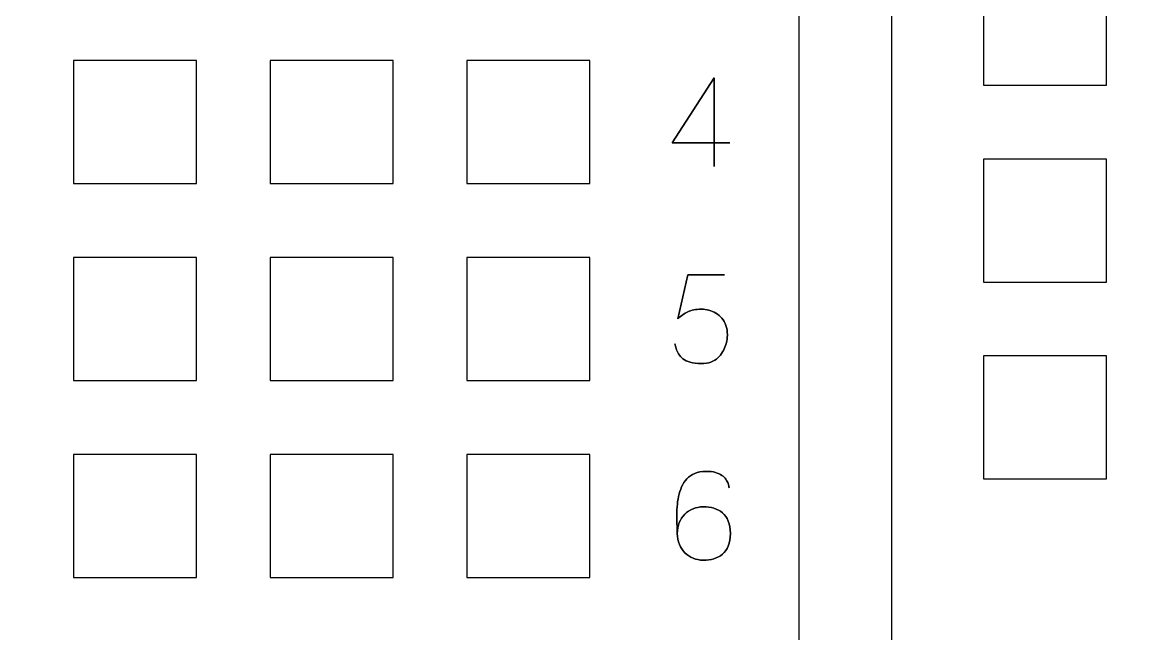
# Model space of a CAD drawing. Extents: x -1020 to 856, y -646 to 1108.
# Drawn here: x 375.44 to 389.91, y 742.81 to 750.69 of the extents above; entities that cross this region are included whole.
import ezdxf

# ---------------------------------------------------------------- set-up
doc = ezdxf.new("R2010")
doc.units = 0
doc.header["$MEASUREMENT"] = 0
doc.layers.add('LAYER_1', color=7, linetype='CONTINUOUS')

msp = doc.modelspace()

# ---------------------------------------------------------------- linework, layer by layer
at = {"layer": 'LAYER_1', "color": 250}
for points, knots in [([(581.5, 670), (581.5, 670), (581.5, 793), (581.5, 793), (581.5, 793), (581.5, 795.761), (579.261, 798), (576.5, 798), (576.5, 798), (576.5, 798), (333.5, 798), (333.5, 798), (333.5, 798), (330.739, 798), (328.5, 795.761), (328.5, 793), (328.5, 793), (328.5, 793), (328.5, 670), (328.5, 670), (328.5, 670), (328.5, 667.239), (330.739, 665), (333.5, 665), (333.5, 665), (333.5, 665), (576.5, 665), (576.5, 665), (576.5, 665), (579.261, 665), (581.5, 667.239), (581.5, 670)], [0, 0, 0, 0, 0.125, 0.125, 0.125, 0.125, 0.25, 0.25, 0.25, 0.25, 0.375, 0.375, 0.375, 0.375, 0.5, 0.5, 0.5, 0.5, 0.625, 0.625, 0.625, 0.625, 0.75, 0.75, 0.75, 0.75, 0.875, 0.875, 0.875, 0.875, 1, 1, 1, 1]), ([(350.5368, 762.11), (350.5368, 762.11), (385.4618, 762.11), (385.4618, 762.11), (385.4618, 762.11), (385.4618, 762.11), (385.4618, 678.29), (385.4618, 678.29), (385.4618, 678.29), (385.4618, 678.29), (350.5368, 678.29), (350.5368, 678.29), (350.5368, 678.29), (350.5368, 678.29), (350.5368, 762.11), (350.5368, 762.11)], [0, 0, 0, 0, 0.25, 0.25, 0.25, 0.25, 0.5, 0.5, 0.5, 0.5, 0.75, 0.75, 0.75, 0.75, 1, 1, 1, 1]), ([(385.4614, 762.11), (385.4614, 762.11), (394.3514, 762.11), (394.3514, 762.11), (394.3514, 762.11), (394.3514, 762.11), (394.3514, 678.29), (394.3514, 678.29), (394.3514, 678.29), (394.3514, 678.29), (385.4614, 678.29), (385.4614, 678.29), (385.4614, 678.29), (385.4614, 678.29), (385.4614, 762.11), (385.4614, 762.11)], [0, 0, 0, 0, 0.25, 0.25, 0.25, 0.25, 0.5, 0.5, 0.5, 0.5, 0.75, 0.75, 0.75, 0.75, 1, 1, 1, 1]), ([(387.8427, 751.4697), (387.8427, 751.4697), (389.4302, 751.4697), (389.4302, 751.4697), (389.4302, 751.4697), (389.4302, 751.4697), (389.4302, 749.8822), (389.4302, 749.8822), (389.4302, 749.8822), (389.4302, 749.8822), (387.8427, 749.8822), (387.8427, 749.8822), (387.8427, 749.8822), (387.8427, 749.8822), (387.8427, 751.4697), (387.8427, 751.4697)], [0, 0, 0, 0, 0.25, 0.25, 0.25, 0.25, 0.5, 0.5, 0.5, 0.5, 0.75, 0.75, 0.75, 0.75, 1, 1, 1, 1]), ([(376.0956, 750.1997), (376.0956, 750.1997), (377.6831, 750.1997), (377.6831, 750.1997), (377.6831, 750.1997), (377.6831, 750.1997), (377.6831, 748.6122), (377.6831, 748.6122), (377.6831, 748.6122), (377.6831, 748.6122), (376.0956, 748.6122), (376.0956, 748.6122), (376.0956, 748.6122), (376.0956, 748.6122), (376.0956, 750.1997), (376.0956, 750.1997)], [0, 0, 0, 0, 0.25, 0.25, 0.25, 0.25, 0.5, 0.5, 0.5, 0.5, 0.75, 0.75, 0.75, 0.75, 1, 1, 1, 1]), ([(378.6356, 750.1997), (378.6356, 750.1997), (380.2231, 750.1997), (380.2231, 750.1997), (380.2231, 750.1997), (380.2231, 750.1997), (380.2231, 748.6122), (380.2231, 748.6122), (380.2231, 748.6122), (380.2231, 748.6122), (378.6356, 748.6122), (378.6356, 748.6122), (378.6356, 748.6122), (378.6356, 748.6122), (378.6356, 750.1997), (378.6356, 750.1997)], [0, 0, 0, 0, 0.25, 0.25, 0.25, 0.25, 0.5, 0.5, 0.5, 0.5, 0.75, 0.75, 0.75, 0.75, 1, 1, 1, 1]), ([(381.1756, 750.1997), (381.1756, 750.1997), (382.7631, 750.1997), (382.7631, 750.1997), (382.7631, 750.1997), (382.7631, 750.1997), (382.7631, 748.6122), (382.7631, 748.6122), (382.7631, 748.6122), (382.7631, 748.6122), (381.1756, 748.6122), (381.1756, 748.6122), (381.1756, 748.6122), (381.1756, 748.6122), (381.1756, 750.1997), (381.1756, 750.1997)], [0, 0, 0, 0, 0.25, 0.25, 0.25, 0.25, 0.5, 0.5, 0.5, 0.5, 0.75, 0.75, 0.75, 0.75, 1, 1, 1, 1]), ([(384.3649, 748.8346), (384.3649, 748.8346), (384.3649, 749.9771), (384.3649, 749.9771), (384.3649, 749.9771), (384.3649, 749.9771), (383.8262, 749.1388), (383.8262, 749.1388), (383.8262, 749.1388), (383.8262, 749.1388), (384.5676, 749.1388), (384.5676, 749.1388), (384.5676, 749.1388), (384.5676, 749.1388), (383.8262, 749.1388), (383.8262, 749.1388), (383.8262, 749.1388), (383.8262, 749.1388), (384.3649, 749.9771), (384.3649, 749.9771), (384.3649, 749.9771), (384.3649, 749.9771), (384.3649, 748.8346), (384.3649, 748.8346)], [0, 0, 0, 0, 0.1666667, 0.1666667, 0.1666667, 0.1666667, 0.3333333, 0.3333333, 0.3333333, 0.3333333, 0.5, 0.5, 0.5, 0.5, 0.6666667, 0.6666667, 0.6666667, 0.6666667, 0.8333333, 0.8333333, 0.8333333, 0.8333333, 1, 1, 1, 1]), ([(387.8427, 748.9297), (387.8427, 748.9297), (389.4302, 748.9297), (389.4302, 748.9297), (389.4302, 748.9297), (389.4302, 748.9297), (389.4302, 747.3422), (389.4302, 747.3422), (389.4302, 747.3422), (389.4302, 747.3422), (387.8427, 747.3422), (387.8427, 747.3422), (387.8427, 747.3422), (387.8427, 747.3422), (387.8427, 748.9297), (387.8427, 748.9297)], [0, 0, 0, 0, 0.25, 0.25, 0.25, 0.25, 0.5, 0.5, 0.5, 0.5, 0.75, 0.75, 0.75, 0.75, 1, 1, 1, 1]), ([(376.0956, 747.6597), (376.0956, 747.6597), (377.6831, 747.6597), (377.6831, 747.6597), (377.6831, 747.6597), (377.6831, 747.6597), (377.6831, 746.0722), (377.6831, 746.0722), (377.6831, 746.0722), (377.6831, 746.0722), (376.0956, 746.0722), (376.0956, 746.0722), (376.0956, 746.0722), (376.0956, 746.0722), (376.0956, 747.6597), (376.0956, 747.6597)], [0, 0, 0, 0, 0.25, 0.25, 0.25, 0.25, 0.5, 0.5, 0.5, 0.5, 0.75, 0.75, 0.75, 0.75, 1, 1, 1, 1]), ([(378.6356, 747.6597), (378.6356, 747.6597), (380.2231, 747.6597), (380.2231, 747.6597), (380.2231, 747.6597), (380.2231, 747.6597), (380.2231, 746.0722), (380.2231, 746.0722), (380.2231, 746.0722), (380.2231, 746.0722), (378.6356, 746.0722), (378.6356, 746.0722), (378.6356, 746.0722), (378.6356, 746.0722), (378.6356, 747.6597), (378.6356, 747.6597)], [0, 0, 0, 0, 0.25, 0.25, 0.25, 0.25, 0.5, 0.5, 0.5, 0.5, 0.75, 0.75, 0.75, 0.75, 1, 1, 1, 1]), ([(381.1756, 747.6597), (381.1756, 747.6597), (382.7631, 747.6597), (382.7631, 747.6597), (382.7631, 747.6597), (382.7631, 747.6597), (382.7631, 746.0722), (382.7631, 746.0722), (382.7631, 746.0722), (382.7631, 746.0722), (381.1756, 746.0722), (381.1756, 746.0722), (381.1756, 746.0722), (381.1756, 746.0722), (381.1756, 747.6597), (381.1756, 747.6597)], [0, 0, 0, 0, 0.25, 0.25, 0.25, 0.25, 0.5, 0.5, 0.5, 0.5, 0.75, 0.75, 0.75, 0.75, 1, 1, 1, 1]), ([(384.5011, 747.4371), (384.5011, 747.4371), (384.0258, 747.4371), (384.0258, 747.4371), (384.0258, 747.4371), (384.0258, 747.4371), (383.8992, 746.8698), (383.8992, 746.8698), (383.8992, 746.8698), (383.9213, 746.8888), (383.9425, 746.906), (383.9627, 746.921), (383.9627, 746.921), (383.9828, 746.9361), (384.0039, 746.9488), (384.0263, 746.9593), (384.0263, 746.9593), (384.0485, 746.9699), (384.0739, 746.9778), (384.1024, 746.9834), (384.1024, 746.9834), (384.1307, 746.9889), (384.1645, 746.9918), (384.2033, 746.9918), (384.2033, 746.9918), (384.235, 746.9918), (384.2667, 746.9876), (384.2984, 746.9789), (384.2984, 746.9789), (384.3301, 746.9704), (384.3602, 746.9575), (384.3887, 746.9403), (384.3887, 746.9403), (384.4175, 746.9229), (384.4428, 746.9012), (384.4649, 746.8751), (384.4649, 746.8751), (384.4874, 746.8489), (384.5051, 746.8183), (384.5177, 746.7832), (384.5177, 746.7832), (384.5307, 746.7481), (384.5373, 746.7082), (384.5375, 746.6638), (384.5375, 746.6638), (384.5378, 746.6474), (384.536, 746.6268), (384.5323, 746.6025), (384.5323, 746.6025), (384.5288, 746.5782), (384.5225, 746.5518), (384.5135, 746.5238), (384.5135, 746.5238), (384.5045, 746.4958), (384.4919, 746.4681), (384.4757, 746.4406), (384.4757, 746.4406), (384.4597, 746.4132), (384.4391, 746.3881), (384.4143, 746.3654), (384.4143, 746.3654), (384.3895, 746.3427), (384.3594, 746.3244), (384.3243, 746.3107), (384.3243, 746.3107), (384.2889, 746.2972), (384.2474, 746.2901), (384.2001, 746.2898), (384.2001, 746.2898), (384.1436, 746.2901), (384.0961, 746.2962), (384.0575, 746.3075), (384.0575, 746.3075), (384.019, 746.3192), (383.9875, 746.3342), (383.9632, 746.3532), (383.9632, 746.3532), (383.9388, 746.3722), (383.9198, 746.3931), (383.906, 746.4158), (383.906, 746.4158), (383.8923, 746.4385), (383.882, 746.4612), (383.8751, 746.484), (383.8751, 746.484), (383.8683, 746.5067), (383.863, 746.5275), (383.8595, 746.5466), (383.8595, 746.5466), (383.863, 746.5275), (383.8683, 746.5067), (383.8751, 746.484), (383.8751, 746.484), (383.882, 746.4612), (383.8923, 746.4385), (383.906, 746.4158), (383.906, 746.4158), (383.9198, 746.3931), (383.9388, 746.3722), (383.9632, 746.3532), (383.9632, 746.3532), (383.9875, 746.3342), (384.019, 746.3192), (384.0575, 746.3075), (384.0575, 746.3075), (384.0961, 746.2962), (384.1436, 746.2901), (384.2001, 746.2898), (384.2001, 746.2898), (384.2474, 746.2901), (384.2889, 746.2972), (384.3243, 746.3107), (384.3243, 746.3107), (384.3594, 746.3244), (384.3895, 746.3427), (384.4143, 746.3654), (384.4143, 746.3654), (384.4391, 746.3881), (384.4597, 746.4132), (384.4757, 746.4406), (384.4757, 746.4406), (384.4919, 746.4681), (384.5045, 746.4958), (384.5135, 746.5238), (384.5135, 746.5238), (384.5225, 746.5518), (384.5288, 746.5782), (384.5323, 746.6025), (384.5323, 746.6025), (384.536, 746.6268), (384.5378, 746.6474), (384.5375, 746.6638), (384.5375, 746.6638), (384.5373, 746.7082), (384.5307, 746.7481), (384.5177, 746.7832), (384.5177, 746.7832), (384.5051, 746.8183), (384.4874, 746.8489), (384.4649, 746.8751), (384.4649, 746.8751), (384.4428, 746.9012), (384.4175, 746.9229), (384.3887, 746.9403), (384.3887, 746.9403), (384.3602, 746.9575), (384.3301, 746.9704), (384.2984, 746.9789), (384.2984, 746.9789), (384.2667, 746.9876), (384.235, 746.9918), (384.2033, 746.9918), (384.2033, 746.9918), (384.1645, 746.9918), (384.1307, 746.9889), (384.1024, 746.9834), (384.1024, 746.9834), (384.0739, 746.9778), (384.0485, 746.9699), (384.0263, 746.9593), (384.0263, 746.9593), (384.0039, 746.9488), (383.9828, 746.9361), (383.9627, 746.921), (383.9627, 746.921), (383.9425, 746.906), (383.9213, 746.8888), (383.8992, 746.8698), (383.8992, 746.8698), (383.8992, 746.8698), (384.0258, 747.4371), (384.0258, 747.4371), (384.0258, 747.4371), (384.0258, 747.4371), (384.5011, 747.4371), (384.5011, 747.4371)], [0, 0, 0, 0, 0.0227273, 0.0227273, 0.0227273, 0.0227273, 0.0454545, 0.0454545, 0.0454545, 0.0454545, 0.0681818, 0.0681818, 0.0681818, 0.0681818, 0.0909091, 0.0909091, 0.0909091, 0.0909091, 0.1136364, 0.1136364, 0.1136364, 0.1136364, 0.1363636, 0.1363636, 0.1363636, 0.1363636, 0.1590909, 0.1590909, 0.1590909, 0.1590909, 0.1818182, 0.1818182, 0.1818182, 0.1818182, 0.2045455, 0.2045455, 0.2045455, 0.2045455, 0.2272727, 0.2272727, 0.2272727, 0.2272727, 0.25, 0.25, 0.25, 0.25, 0.2727273, 0.2727273, 0.2727273, 0.2727273, 0.2954545, 0.2954545, 0.2954545, 0.2954545, 0.3181818, 0.3181818, 0.3181818, 0.3181818, 0.3409091, 0.3409091, 0.3409091, 0.3409091, 0.3636364, 0.3636364, 0.3636364, 0.3636364, 0.3863636, 0.3863636, 0.3863636, 0.3863636, 0.4090909, 0.4090909, 0.4090909, 0.4090909, 0.4318182, 0.4318182, 0.4318182, 0.4318182, 0.4545455, 0.4545455, 0.4545455, 0.4545455, 0.4772727, 0.4772727, 0.4772727, 0.4772727, 0.5, 0.5, 0.5, 0.5, 0.5227273, 0.5227273, 0.5227273, 0.5227273, 0.5454545, 0.5454545, 0.5454545, 0.5454545, 0.5681818, 0.5681818, 0.5681818, 0.5681818, 0.5909091, 0.5909091, 0.5909091, 0.5909091, 0.6136364, 0.6136364, 0.6136364, 0.6136364, 0.6363636, 0.6363636, 0.6363636, 0.6363636, 0.6590909, 0.6590909, 0.6590909, 0.6590909, 0.6818182, 0.6818182, 0.6818182, 0.6818182, 0.7045455, 0.7045455, 0.7045455, 0.7045455, 0.7272727, 0.7272727, 0.7272727, 0.7272727, 0.75, 0.75, 0.75, 0.75, 0.7727273, 0.7727273, 0.7727273, 0.7727273, 0.7954545, 0.7954545, 0.7954545, 0.7954545, 0.8181818, 0.8181818, 0.8181818, 0.8181818, 0.8409091, 0.8409091, 0.8409091, 0.8409091, 0.8636364, 0.8636364, 0.8636364, 0.8636364, 0.8863636, 0.8863636, 0.8863636, 0.8863636, 0.9090909, 0.9090909, 0.9090909, 0.9090909, 0.9318182, 0.9318182, 0.9318182, 0.9318182, 0.9545455, 0.9545455, 0.9545455, 0.9545455, 0.9772727, 0.9772727, 0.9772727, 0.9772727, 1, 1, 1, 1]), ([(387.8427, 746.3897), (387.8427, 746.3897), (389.4302, 746.3897), (389.4302, 746.3897), (389.4302, 746.3897), (389.4302, 746.3897), (389.4302, 744.8022), (389.4302, 744.8022), (389.4302, 744.8022), (389.4302, 744.8022), (387.8427, 744.8022), (387.8427, 744.8022), (387.8427, 744.8022), (387.8427, 744.8022), (387.8427, 746.3897), (387.8427, 746.3897)], [0, 0, 0, 0, 0.25, 0.25, 0.25, 0.25, 0.5, 0.5, 0.5, 0.5, 0.75, 0.75, 0.75, 0.75, 1, 1, 1, 1]), ([(376.0956, 745.1197), (376.0956, 745.1197), (377.6831, 745.1197), (377.6831, 745.1197), (377.6831, 745.1197), (377.6831, 745.1197), (377.6831, 743.5322), (377.6831, 743.5322), (377.6831, 743.5322), (377.6831, 743.5322), (376.0956, 743.5322), (376.0956, 743.5322), (376.0956, 743.5322), (376.0956, 743.5322), (376.0956, 745.1197), (376.0956, 745.1197)], [0, 0, 0, 0, 0.25, 0.25, 0.25, 0.25, 0.5, 0.5, 0.5, 0.5, 0.75, 0.75, 0.75, 0.75, 1, 1, 1, 1]), ([(378.6356, 745.1197), (378.6356, 745.1197), (380.2231, 745.1197), (380.2231, 745.1197), (380.2231, 745.1197), (380.2231, 745.1197), (380.2231, 743.5322), (380.2231, 743.5322), (380.2231, 743.5322), (380.2231, 743.5322), (378.6356, 743.5322), (378.6356, 743.5322), (378.6356, 743.5322), (378.6356, 743.5322), (378.6356, 745.1197), (378.6356, 745.1197)], [0, 0, 0, 0, 0.25, 0.25, 0.25, 0.25, 0.5, 0.5, 0.5, 0.5, 0.75, 0.75, 0.75, 0.75, 1, 1, 1, 1]), ([(381.1756, 745.1197), (381.1756, 745.1197), (382.7631, 745.1197), (382.7631, 745.1197), (382.7631, 745.1197), (382.7631, 745.1197), (382.7631, 743.5322), (382.7631, 743.5322), (382.7631, 743.5322), (382.7631, 743.5322), (381.1756, 743.5322), (381.1756, 743.5322), (381.1756, 743.5322), (381.1756, 743.5322), (381.1756, 745.1197), (381.1756, 745.1197)], [0, 0, 0, 0, 0.25, 0.25, 0.25, 0.25, 0.5, 0.5, 0.5, 0.5, 0.75, 0.75, 0.75, 0.75, 1, 1, 1, 1]), ([(383.8912, 744.0985), (383.8915, 744.1502), (383.8999, 744.197), (383.9167, 744.2392), (383.9167, 744.2392), (383.9334, 744.2812), (383.9569, 744.3174), (383.9872, 744.3478), (383.9872, 744.3478), (384.0174, 744.3779), (384.053, 744.4011), (384.0937, 744.4175), (384.0937, 744.4175), (384.1343, 744.4339), (384.179, 744.4421), (384.227, 744.4423), (384.227, 744.4423), (384.2754, 744.4426), (384.3205, 744.4365), (384.3625, 744.4244), (384.3625, 744.4244), (384.4045, 744.4125), (384.4411, 744.3929), (384.4731, 744.366), (384.4731, 744.366), (384.505, 744.3393), (384.5301, 744.3039), (384.5481, 744.2598), (384.5481, 744.2598), (384.5661, 744.2157), (384.5753, 744.1621), (384.5756, 744.0985), (384.5756, 744.0985), (384.5753, 744.0348), (384.5661, 743.9812), (384.5481, 743.9371), (384.5481, 743.9371), (384.5301, 743.893), (384.505, 743.8576), (384.4731, 743.8309), (384.4731, 743.8309), (384.4411, 743.804), (384.4045, 743.7844), (384.3625, 743.7726), (384.3625, 743.7726), (384.3205, 743.7604), (384.2754, 743.7543), (384.227, 743.7546), (384.227, 743.7546), (384.179, 743.7549), (384.1349, 743.7631), (384.0945, 743.7794), (384.0945, 743.7794), (384.0543, 743.7958), (384.0195, 743.819), (383.9896, 743.8494), (383.9896, 743.8494), (383.9598, 743.8795), (383.9363, 743.9157), (383.9194, 743.958), (383.9194, 743.958), (383.9023, 743.9999), (383.8931, 744.0467), (383.8912, 744.0985), (383.8912, 744.0985), (383.8902, 744.1246), (383.8888, 744.1558), (383.887, 744.1919), (383.887, 744.1919), (383.8851, 744.2284), (383.8841, 744.268), (383.8838, 744.3105), (383.8838, 744.3105), (383.8836, 744.3533), (383.8849, 744.3974), (383.8883, 744.4426), (383.8883, 744.4426), (383.8915, 744.488), (383.8978, 744.5326), (383.907, 744.5767), (383.907, 744.5767), (383.9162, 744.6206), (383.9294, 744.662), (383.9468, 744.7009), (383.9468, 744.7009), (383.9643, 744.7397), (383.9867, 744.774), (384.0144, 744.8039), (384.0144, 744.8039), (384.0424, 744.8337), (384.0765, 744.8572), (384.1169, 744.8744), (384.1169, 744.8744), (384.1573, 744.8913), (384.2051, 744.9), (384.2603, 744.9003), (384.2603, 744.9003), (384.3084, 744.9), (384.3491, 744.8952), (384.3829, 744.886), (384.3829, 744.886), (384.4167, 744.8768), (384.4443, 744.8643), (384.4665, 744.849), (384.4665, 744.849), (384.4884, 744.8334), (384.5058, 744.8165), (384.5185, 744.7978), (384.5185, 744.7978), (384.5312, 744.7793), (384.5407, 744.7606), (384.5465, 744.7418), (384.5465, 744.7418), (384.5526, 744.7231), (384.5565, 744.7056), (384.5581, 744.6895), (384.5581, 744.6895), (384.5565, 744.7056), (384.5526, 744.7231), (384.5465, 744.7418), (384.5465, 744.7418), (384.5407, 744.7606), (384.5312, 744.7793), (384.5185, 744.7978), (384.5185, 744.7978), (384.5058, 744.8165), (384.4884, 744.8334), (384.4665, 744.849), (384.4665, 744.849), (384.4443, 744.8643), (384.4167, 744.8768), (384.3829, 744.886), (384.3829, 744.886), (384.3491, 744.8952), (384.3084, 744.9), (384.2603, 744.9003), (384.2603, 744.9003), (384.2051, 744.9), (384.1573, 744.8913), (384.1169, 744.8744), (384.1169, 744.8744), (384.0765, 744.8572), (384.0424, 744.8337), (384.0144, 744.8039), (384.0144, 744.8039), (383.9867, 744.774), (383.9643, 744.7397), (383.9468, 744.7009), (383.9468, 744.7009), (383.9294, 744.662), (383.9162, 744.6206), (383.907, 744.5767), (383.907, 744.5767), (383.8978, 744.5326), (383.8915, 744.488), (383.8883, 744.4426), (383.8883, 744.4426), (383.8849, 744.3974), (383.8836, 744.3533), (383.8838, 744.3105), (383.8838, 744.3105), (383.8841, 744.268), (383.8851, 744.2284), (383.887, 744.1919), (383.887, 744.1919), (383.8888, 744.1558), (383.8902, 744.1246), (383.8912, 744.0985), (383.8912, 744.0985), (383.8931, 744.0467), (383.9023, 743.9999), (383.9194, 743.958), (383.9194, 743.958), (383.9363, 743.9157), (383.9598, 743.8795), (383.9896, 743.8494), (383.9896, 743.8494), (384.0195, 743.819), (384.0543, 743.7958), (384.0945, 743.7794), (384.0945, 743.7794), (384.1349, 743.7631), (384.179, 743.7549), (384.227, 743.7546), (384.227, 743.7546), (384.2754, 743.7543), (384.3205, 743.7604), (384.3625, 743.7726), (384.3625, 743.7726), (384.4045, 743.7844), (384.4411, 743.804), (384.4731, 743.8309), (384.4731, 743.8309), (384.505, 743.8576), (384.5301, 743.893), (384.5481, 743.9371), (384.5481, 743.9371), (384.5661, 743.9812), (384.5753, 744.0348), (384.5756, 744.0985), (384.5756, 744.0985), (384.5753, 744.1621), (384.5661, 744.2157), (384.5481, 744.2598), (384.5481, 744.2598), (384.5301, 744.3039), (384.505, 744.3393), (384.4731, 744.366), (384.4731, 744.366), (384.4411, 744.3929), (384.4045, 744.4125), (384.3625, 744.4244), (384.3625, 744.4244), (384.3205, 744.4365), (384.2754, 744.4426), (384.227, 744.4423), (384.227, 744.4423), (384.179, 744.4421), (384.1343, 744.4339), (384.0937, 744.4175), (384.0937, 744.4175), (384.053, 744.4011), (384.0174, 744.3779), (383.9872, 744.3478), (383.9872, 744.3478), (383.9569, 744.3174), (383.9334, 744.2812), (383.9167, 744.2392), (383.9167, 744.2392), (383.8999, 744.197), (383.8915, 744.1502), (383.8912, 744.0985)], [0, 0, 0, 0, 0.0172414, 0.0172414, 0.0172414, 0.0172414, 0.0344828, 0.0344828, 0.0344828, 0.0344828, 0.0517241, 0.0517241, 0.0517241, 0.0517241, 0.0689655, 0.0689655, 0.0689655, 0.0689655, 0.0862069, 0.0862069, 0.0862069, 0.0862069, 0.1034483, 0.1034483, 0.1034483, 0.1034483, 0.1206897, 0.1206897, 0.1206897, 0.1206897, 0.137931, 0.137931, 0.137931, 0.137931, 0.1551724, 0.1551724, 0.1551724, 0.1551724, 0.1724138, 0.1724138, 0.1724138, 0.1724138, 0.1896552, 0.1896552, 0.1896552, 0.1896552, 0.2068966, 0.2068966, 0.2068966, 0.2068966, 0.2241379, 0.2241379, 0.2241379, 0.2241379, 0.2413793, 0.2413793, 0.2413793, 0.2413793, 0.2586207, 0.2586207, 0.2586207, 0.2586207, 0.2758621, 0.2758621, 0.2758621, 0.2758621, 0.2931034, 0.2931034, 0.2931034, 0.2931034, 0.3103448, 0.3103448, 0.3103448, 0.3103448, 0.3275862, 0.3275862, 0.3275862, 0.3275862, 0.3448276, 0.3448276, 0.3448276, 0.3448276, 0.362069, 0.362069, 0.362069, 0.362069, 0.3793103, 0.3793103, 0.3793103, 0.3793103, 0.3965517, 0.3965517, 0.3965517, 0.3965517, 0.4137931, 0.4137931, 0.4137931, 0.4137931, 0.4310345, 0.4310345, 0.4310345, 0.4310345, 0.4482759, 0.4482759, 0.4482759, 0.4482759, 0.4655172, 0.4655172, 0.4655172, 0.4655172, 0.4827586, 0.4827586, 0.4827586, 0.4827586, 0.5, 0.5, 0.5, 0.5, 0.5172414, 0.5172414, 0.5172414, 0.5172414, 0.5344828, 0.5344828, 0.5344828, 0.5344828, 0.5517241, 0.5517241, 0.5517241, 0.5517241, 0.5689655, 0.5689655, 0.5689655, 0.5689655, 0.5862069, 0.5862069, 0.5862069, 0.5862069, 0.6034483, 0.6034483, 0.6034483, 0.6034483, 0.6206897, 0.6206897, 0.6206897, 0.6206897, 0.637931, 0.637931, 0.637931, 0.637931, 0.6551724, 0.6551724, 0.6551724, 0.6551724, 0.6724138, 0.6724138, 0.6724138, 0.6724138, 0.6896552, 0.6896552, 0.6896552, 0.6896552, 0.7068966, 0.7068966, 0.7068966, 0.7068966, 0.7241379, 0.7241379, 0.7241379, 0.7241379, 0.7413793, 0.7413793, 0.7413793, 0.7413793, 0.7586207, 0.7586207, 0.7586207, 0.7586207, 0.7758621, 0.7758621, 0.7758621, 0.7758621, 0.7931034, 0.7931034, 0.7931034, 0.7931034, 0.8103448, 0.8103448, 0.8103448, 0.8103448, 0.8275862, 0.8275862, 0.8275862, 0.8275862, 0.8448276, 0.8448276, 0.8448276, 0.8448276, 0.862069, 0.862069, 0.862069, 0.862069, 0.8793103, 0.8793103, 0.8793103, 0.8793103, 0.8965517, 0.8965517, 0.8965517, 0.8965517, 0.9137931, 0.9137931, 0.9137931, 0.9137931, 0.9310345, 0.9310345, 0.9310345, 0.9310345, 0.9482759, 0.9482759, 0.9482759, 0.9482759, 0.9655172, 0.9655172, 0.9655172, 0.9655172, 0.9827586, 0.9827586, 0.9827586, 0.9827586, 1, 1, 1, 1])]:
    msp.add_open_spline(points, degree=3, knots=knots, dxfattribs=at)
at = {"layer": 'LAYER_1', "color": 1}
msp.add_open_spline([(386.6552, 757.8578), (386.6552, 757.8578), (386.6552, 682.5341), (386.6552, 682.5341)], degree=3, dxfattribs=at)

doc.saveas('drawing.dxf')
